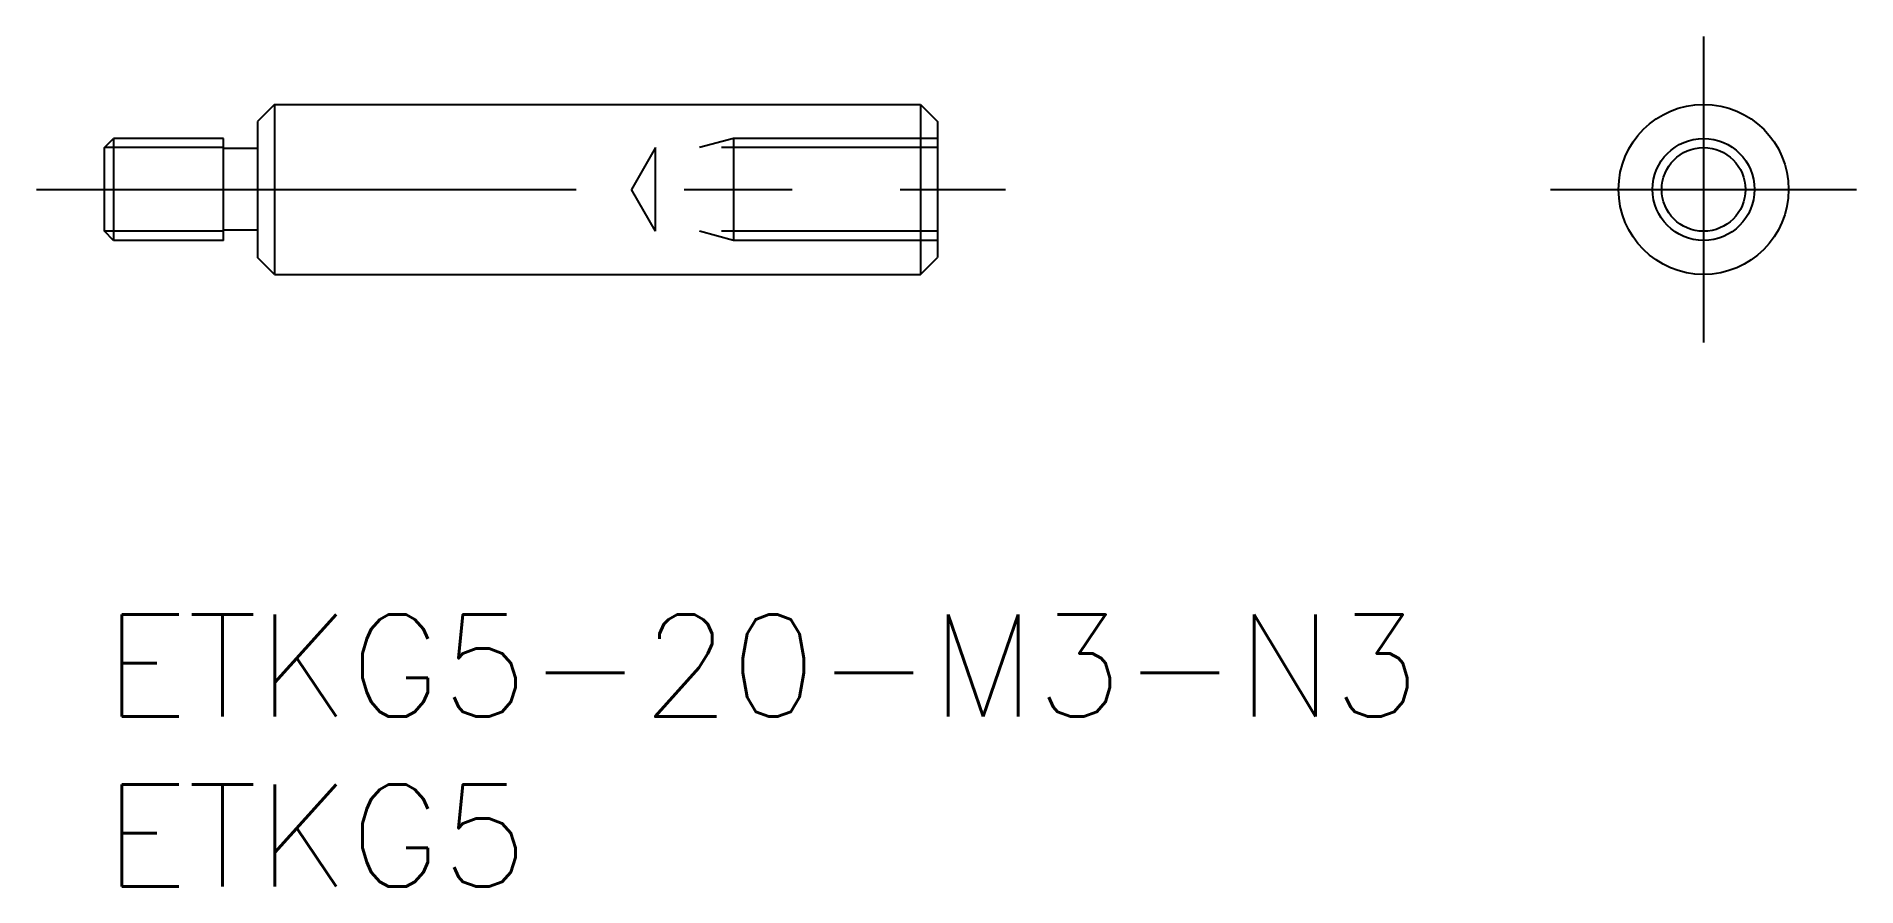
# Model space of a CAD drawing. Extents: x -2 to 51.5, y -8 to 17.
import ezdxf

# ---------------------------------------------------------------- set-up
doc = ezdxf.new("R2010")
doc.units = 0
doc.header["$LTSCALE"] = 0.5
doc.linetypes.add('CENTER', pattern=[50.8, 31.75, -6.35, 6.35, -6.35])
doc.linetypes.add('DASHED', pattern=[19.05, 12.7, -6.35])
for name, color, linetype in [('MSM_CENTER', 1, 'CENTER'), ('MSM_CONTINUOUS', 7, 'CONTINUOUS'), ('MSM_DASHED', 4, 'DASHED'), ('MSM_NARROW', 5, 'CONTINUOUS'), ('MSM_PART_NUMBER', 7, 'CONTINUOUS')]:
    doc.layers.add(name, color=color, linetype=linetype)
doc.styles.get("Standard").update_dxf_attribs({"font": 'txt.shx', "height": 3, "bigfont": 'bigfont.shx'})

# ---------------------------------------------------------------- blocks, each defined once
blk = doc.blocks.new('*U4')
at = {"layer": 'MSM_PART_NUMBER'}
blk.add_text('ETKG5-20-M3-N3', height=3, dxfattribs=at).set_placement((0, -3))
blk = doc.blocks.new('*U5')
at = {"layer": 'MSM_PART_NUMBER'}
blk.add_text('ETKG5', height=3, dxfattribs=at).set_placement((0, -8))

msp = doc.modelspace()

# ---------------------------------------------------------------- linework, layer by layer
at = {"layer": 'MSM_CENTER'}
for p, q in [((47.032, 17), (47.032, 8)), ((-2, 12.5), (26.5, 12.5)), ((42.532, 12.5), (51.532, 12.5))]:
    msp.add_line(p, q, dxfattribs=at)
at = {"layer": 'MSM_CONTINUOUS'}
for p, q in [((5, 15), (4.5, 14.5)), ((5, 15), (5, 10)), ((5, 15), (24, 15)), ((24, 15), (24.5, 14.5)), ((24, 15), (24, 10)), ((4.5, 14.5), (4.5, 10.5)), ((24.5, 14.5), (24.5, 10.5)), ((0, 13.73), (0.27, 14)), ((3.5, 14), (0.27, 14)), ((0.27, 14), (0.27, 11)), ((3.5, 11), (3.5, 14)), ((0, 11.271), (0, 13.73)), ((4.5, 13.7), (3.5, 13.7)), ((0.27, 11), (0, 11.271)), ((4.5, 11.3), (3.5, 11.3)), ((3.5, 11), (0.27, 11)), ((5, 10), (4.5, 10.5)), ((24, 10), (24.5, 10.5)), ((5, 10), (24, 10))]:
    msp.add_line(p, q, dxfattribs=at)
for radius in [2.5, 1.23]:
    msp.add_circle((47.032, 12.5), radius, dxfattribs=at)
at = {"layer": 'MSM_DASHED'}
for p, q in [((18.5, 14), (17.5, 13.73)), ((24.5, 14), (18.5, 14)), ((18.5, 14), (18.5, 11)), ((16.21, 13.73), (15.5, 12.5)), ((24.5, 13.73), (16.21, 13.73)), ((16.21, 11.271), (16.21, 13.73)), ((16.21, 11.271), (15.5, 12.5)), ((24.5, 11.271), (16.21, 11.271)), ((18.5, 11), (17.5, 11.271)), ((24.5, 11), (18.5, 11))]:
    msp.add_line(p, q, dxfattribs=at)
at = {"layer": 'MSM_NARROW'}
for p, q in [((3.5, 13.73), (0, 13.73)), ((3.5, 11.271), (0, 11.271))]:
    msp.add_line(p, q, dxfattribs=at)
msp.add_circle((47.032, 12.5), 1.5, dxfattribs=at)

# ---------------------------------------------------------------- block references
at = {"layer": 'MSM_CONTINUOUS'}
for name in ['*U4', '*U5']:
    msp.add_blockref(name, (0, 0), dxfattribs=at)

doc.saveas('drawing.dxf')
